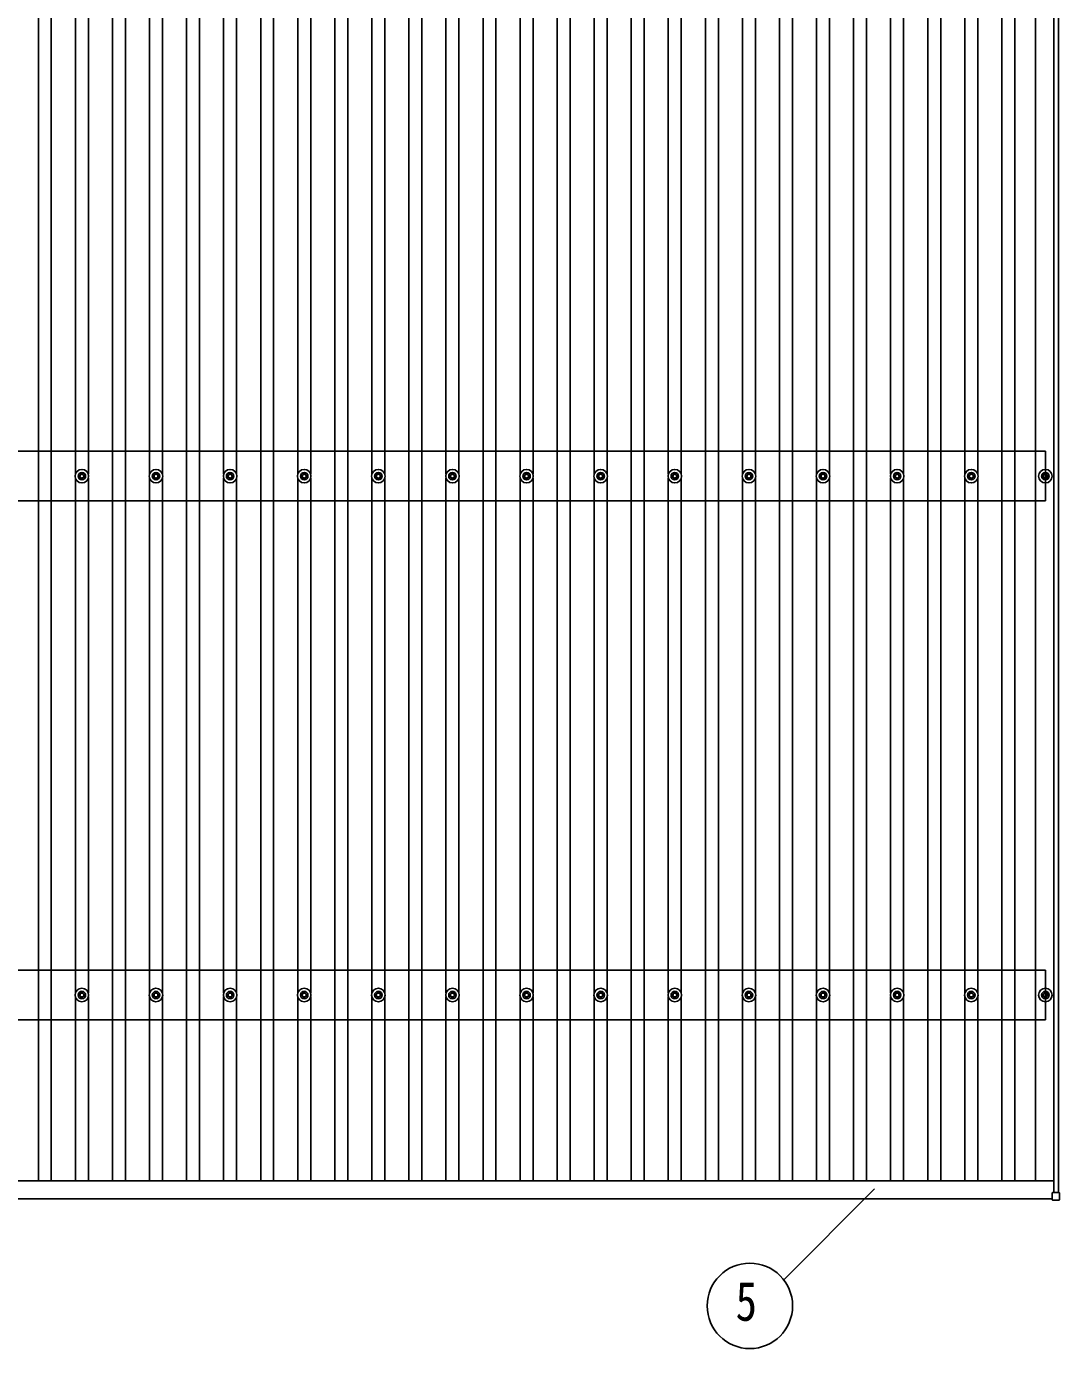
# Model space of a CAD drawing. Units: millimetres, scale not verified. Extents: x -16820 to 16820, y -11880 to 11880.
# Drawn here: x -10503 to -7715, y 2319 to 5887 of the extents above; entities that cross this region are included whole.
import ezdxf
from ezdxf.enums import TextEntityAlignment as Align

# ---------------------------------------------------------------- set-up
doc = ezdxf.new("R2010")
doc.units = ezdxf.units.MM
doc.header["$LTSCALE"] = 50
for name, color, linetype in [('0-5_YKK_13', 4, 'Continuous'), ('0-6_YKK_A1', 4, 'Continuous'), ('0-7_YKK_D', 6, 'Continuous')]:
    doc.layers.add(name, color=color, linetype=linetype)
doc.styles.add('ＭＳ ゴシック', font='')
doc.styles.get('ＭＳ ゴシック').set_extended_font_data('MS Gothic')

msp = doc.modelspace()

# ---------------------------------------------------------------- linework, layer by layer
at = {"layer": '0-5_YKK_13'}
for p, q in [((-10363.42, 4675.11), (-10359.01, 4675.11)), ((-10355.17, 4683.36), (-10355.17, 4678.95)), ((-10351.67, 4683.36), (-10351.67, 4678.95)), ((-10347.84, 4675.11), (-10343.43, 4675.11)), ((-10163.42, 4675.11), (-10159.01, 4675.11)), ((-10155.17, 4683.36), (-10155.17, 4678.95)), ((-10151.67, 4683.36), (-10151.67, 4678.95)), ((-10147.84, 4675.11), (-10143.43, 4675.11)), ((-9963.42, 4675.11), (-9959.01, 4675.11)), ((-9955.17, 4683.36), (-9955.17, 4678.95)), ((-9951.67, 4683.36), (-9951.67, 4678.95)), ((-9947.84, 4675.11), (-9943.43, 4675.11)), ((-9763.42, 4675.11), (-9759.01, 4675.11)), ((-9755.17, 4683.36), (-9755.17, 4678.95)), ((-9751.67, 4683.36), (-9751.67, 4678.95)), ((-9747.84, 4675.11), (-9743.43, 4675.11)), ((-9563.42, 4675.11), (-9559.01, 4675.11)), ((-9555.17, 4683.36), (-9555.17, 4678.95)), ((-9551.67, 4683.36), (-9551.67, 4678.95)), ((-9547.84, 4675.11), (-9543.43, 4675.11)), ((-9363.42, 4675.11), (-9359.01, 4675.11)), ((-9355.17, 4683.36), (-9355.17, 4678.95)), ((-9351.67, 4683.36), (-9351.67, 4678.95)), ((-9347.84, 4675.11), (-9343.43, 4675.11)), ((-9163.42, 4675.11), (-9159.01, 4675.11)), ((-9155.17, 4683.36), (-9155.17, 4678.95)), ((-9151.67, 4683.36), (-9151.67, 4678.95)), ((-9147.84, 4675.11), (-9143.43, 4675.11)), ((-8963.42, 4675.11), (-8959.01, 4675.11)), ((-8955.17, 4683.36), (-8955.17, 4678.95)), ((-8951.67, 4683.36), (-8951.67, 4678.95)), ((-8947.84, 4675.11), (-8943.43, 4675.11)), ((-8763.42, 4675.11), (-8759.01, 4675.11)), ((-8755.17, 4683.36), (-8755.17, 4678.95)), ((-8751.67, 4683.36), (-8751.67, 4678.95)), ((-8747.84, 4675.11), (-8743.43, 4675.11)), ((-8563.42, 4675.11), (-8559.01, 4675.11)), ((-8555.17, 4683.36), (-8555.17, 4678.95)), ((-8551.67, 4683.36), (-8551.67, 4678.95)), ((-8547.84, 4675.11), (-8543.43, 4675.11)), ((-8363.42, 4675.11), (-8359.01, 4675.11)), ((-8355.17, 4683.36), (-8355.17, 4678.95)), ((-8351.67, 4683.36), (-8351.67, 4678.95)), ((-8347.84, 4675.11), (-8343.43, 4675.11)), ((-8163.42, 4675.11), (-8159.01, 4675.11)), ((-8155.17, 4683.36), (-8155.17, 4678.95)), ((-8151.67, 4683.36), (-8151.67, 4678.95)), ((-8147.84, 4675.11), (-8143.43, 4675.11)), ((-7963.42, 4675.11), (-7959.01, 4675.11)), ((-7955.17, 4683.36), (-7955.17, 4678.95)), ((-7951.67, 4683.36), (-7951.67, 4678.95)), ((-7947.84, 4675.11), (-7943.43, 4675.11)), ((-7763.42, 4675.11), (-7759.01, 4675.11)), ((-7755.17, 4683.36), (-7755.17, 4678.95)), ((-7751.67, 4683.36), (-7751.67, 4678.95)), ((-7747.84, 4675.11), (-7743.43, 4675.11)), ((-10363.42, 4671.61), (-10359.01, 4671.61)), ((-10355.17, 4667.78), (-10355.17, 4663.37)), ((-10351.67, 4667.78), (-10351.67, 4663.37)), ((-10347.84, 4671.61), (-10343.43, 4671.61)), ((-10163.42, 4671.61), (-10159.01, 4671.61)), ((-10155.17, 4667.78), (-10155.17, 4663.37)), ((-10151.67, 4667.78), (-10151.67, 4663.37)), ((-10147.84, 4671.61), (-10143.43, 4671.61)), ((-9963.42, 4671.61), (-9959.01, 4671.61)), ((-9955.17, 4667.78), (-9955.17, 4663.37)), ((-9951.67, 4667.78), (-9951.67, 4663.37)), ((-9947.84, 4671.61), (-9943.43, 4671.61)), ((-9763.42, 4671.61), (-9759.01, 4671.61)), ((-9755.17, 4667.78), (-9755.17, 4663.37)), ((-9751.67, 4667.78), (-9751.67, 4663.37)), ((-9747.84, 4671.61), (-9743.43, 4671.61)), ((-9563.42, 4671.61), (-9559.01, 4671.61)), ((-9555.17, 4667.78), (-9555.17, 4663.37)), ((-9551.67, 4667.78), (-9551.67, 4663.37)), ((-9547.84, 4671.61), (-9543.43, 4671.61)), ((-9363.42, 4671.61), (-9359.01, 4671.61)), ((-9355.17, 4667.78), (-9355.17, 4663.37)), ((-9351.67, 4667.78), (-9351.67, 4663.37)), ((-9347.84, 4671.61), (-9343.43, 4671.61)), ((-9163.42, 4671.61), (-9159.01, 4671.61)), ((-9155.17, 4667.78), (-9155.17, 4663.37)), ((-9151.67, 4667.78), (-9151.67, 4663.37)), ((-9147.84, 4671.61), (-9143.43, 4671.61)), ((-8963.42, 4671.61), (-8959.01, 4671.61)), ((-8955.17, 4667.78), (-8955.17, 4663.37)), ((-8951.67, 4667.78), (-8951.67, 4663.37)), ((-8947.84, 4671.61), (-8943.43, 4671.61)), ((-8763.42, 4671.61), (-8759.01, 4671.61)), ((-8755.17, 4667.78), (-8755.17, 4663.37)), ((-8751.67, 4667.78), (-8751.67, 4663.37)), ((-8747.84, 4671.61), (-8743.43, 4671.61)), ((-8563.42, 4671.61), (-8559.01, 4671.61)), ((-8555.17, 4667.78), (-8555.17, 4663.37)), ((-8551.67, 4667.78), (-8551.67, 4663.37)), ((-8547.84, 4671.61), (-8543.43, 4671.61)), ((-8363.42, 4671.61), (-8359.01, 4671.61)), ((-8355.17, 4667.78), (-8355.17, 4663.37)), ((-8351.67, 4667.78), (-8351.67, 4663.37)), ((-8347.84, 4671.61), (-8343.43, 4671.61)), ((-8163.42, 4671.61), (-8159.01, 4671.61)), ((-8155.17, 4667.78), (-8155.17, 4663.37)), ((-8151.67, 4667.78), (-8151.67, 4663.37)), ((-8147.84, 4671.61), (-8143.43, 4671.61)), ((-7963.42, 4671.61), (-7959.01, 4671.61)), ((-7955.17, 4667.78), (-7955.17, 4663.37)), ((-7951.67, 4667.78), (-7951.67, 4663.37)), ((-7947.84, 4671.61), (-7943.43, 4671.61)), ((-7763.42, 4671.61), (-7759.01, 4671.61)), ((-7755.17, 4667.78), (-7755.17, 4663.37)), ((-7751.67, 4667.78), (-7751.67, 4663.37)), ((-7747.84, 4671.61), (-7743.43, 4671.61)), ((-10355.17, 3283.36), (-10355.17, 3278.95)), ((-10351.67, 3283.36), (-10351.67, 3278.95)), ((-10155.17, 3283.36), (-10155.17, 3278.95)), ((-10151.67, 3283.36), (-10151.67, 3278.95)), ((-9955.17, 3283.36), (-9955.17, 3278.95)), ((-9951.67, 3283.36), (-9951.67, 3278.95)), ((-9755.17, 3283.36), (-9755.17, 3278.95)), ((-9751.67, 3283.36), (-9751.67, 3278.95)), ((-9555.17, 3283.36), (-9555.17, 3278.95)), ((-9551.67, 3283.36), (-9551.67, 3278.95)), ((-9355.17, 3283.36), (-9355.17, 3278.95)), ((-9351.67, 3283.36), (-9351.67, 3278.95)), ((-9155.17, 3283.36), (-9155.17, 3278.95)), ((-9151.67, 3283.36), (-9151.67, 3278.95)), ((-8955.17, 3283.36), (-8955.17, 3278.95)), ((-8951.67, 3283.36), (-8951.67, 3278.95)), ((-8755.17, 3283.36), (-8755.17, 3278.95)), ((-8751.67, 3283.36), (-8751.67, 3278.95)), ((-8555.17, 3283.36), (-8555.17, 3278.95)), ((-8551.67, 3283.36), (-8551.67, 3278.95)), ((-8355.17, 3283.36), (-8355.17, 3278.95)), ((-8351.67, 3283.36), (-8351.67, 3278.95)), ((-8155.17, 3283.36), (-8155.17, 3278.95)), ((-8151.67, 3283.36), (-8151.67, 3278.95)), ((-7955.17, 3283.36), (-7955.17, 3278.95)), ((-7951.67, 3283.36), (-7951.67, 3278.95)), ((-7755.17, 3283.36), (-7755.17, 3278.95)), ((-7751.67, 3283.36), (-7751.67, 3278.95)), ((-10363.42, 3275.11), (-10359.01, 3275.11)), ((-10363.42, 3271.61), (-10359.01, 3271.61)), ((-10355.17, 3267.78), (-10355.17, 3263.37)), ((-10351.67, 3267.78), (-10351.67, 3263.37)), ((-10347.84, 3275.11), (-10343.43, 3275.11)), ((-10347.84, 3271.61), (-10343.43, 3271.61)), ((-10163.42, 3275.11), (-10159.01, 3275.11)), ((-10163.42, 3271.61), (-10159.01, 3271.61)), ((-10155.17, 3267.78), (-10155.17, 3263.37)), ((-10151.67, 3267.78), (-10151.67, 3263.37)), ((-10147.84, 3275.11), (-10143.43, 3275.11)), ((-10147.84, 3271.61), (-10143.43, 3271.61)), ((-9963.42, 3275.11), (-9959.01, 3275.11)), ((-9963.42, 3271.61), (-9959.01, 3271.61)), ((-9955.17, 3267.78), (-9955.17, 3263.37)), ((-9951.67, 3267.78), (-9951.67, 3263.37)), ((-9947.84, 3275.11), (-9943.43, 3275.11)), ((-9947.84, 3271.61), (-9943.43, 3271.61)), ((-9763.42, 3275.11), (-9759.01, 3275.11)), ((-9763.42, 3271.61), (-9759.01, 3271.61)), ((-9755.17, 3267.78), (-9755.17, 3263.37)), ((-9751.67, 3267.78), (-9751.67, 3263.37)), ((-9747.84, 3275.11), (-9743.43, 3275.11)), ((-9747.84, 3271.61), (-9743.43, 3271.61)), ((-9563.42, 3275.11), (-9559.01, 3275.11)), ((-9563.42, 3271.61), (-9559.01, 3271.61)), ((-9555.17, 3267.78), (-9555.17, 3263.37)), ((-9551.67, 3267.78), (-9551.67, 3263.37)), ((-9547.84, 3275.11), (-9543.43, 3275.11)), ((-9547.84, 3271.61), (-9543.43, 3271.61)), ((-9363.42, 3275.11), (-9359.01, 3275.11)), ((-9363.42, 3271.61), (-9359.01, 3271.61)), ((-9355.17, 3267.78), (-9355.17, 3263.37)), ((-9351.67, 3267.78), (-9351.67, 3263.37)), ((-9347.84, 3275.11), (-9343.43, 3275.11)), ((-9347.84, 3271.61), (-9343.43, 3271.61)), ((-9163.42, 3275.11), (-9159.01, 3275.11)), ((-9163.42, 3271.61), (-9159.01, 3271.61)), ((-9155.17, 3267.78), (-9155.17, 3263.37)), ((-9151.67, 3267.78), (-9151.67, 3263.37)), ((-9147.84, 3275.11), (-9143.43, 3275.11)), ((-9147.84, 3271.61), (-9143.43, 3271.61)), ((-8963.42, 3275.11), (-8959.01, 3275.11)), ((-8963.42, 3271.61), (-8959.01, 3271.61)), ((-8955.17, 3267.78), (-8955.17, 3263.37)), ((-8951.67, 3267.78), (-8951.67, 3263.37)), ((-8947.84, 3275.11), (-8943.43, 3275.11)), ((-8947.84, 3271.61), (-8943.43, 3271.61)), ((-8763.42, 3275.11), (-8759.01, 3275.11)), ((-8763.42, 3271.61), (-8759.01, 3271.61)), ((-8755.17, 3267.78), (-8755.17, 3263.37)), ((-8751.67, 3267.78), (-8751.67, 3263.37)), ((-8747.84, 3275.11), (-8743.43, 3275.11)), ((-8747.84, 3271.61), (-8743.43, 3271.61)), ((-8563.42, 3275.11), (-8559.01, 3275.11)), ((-8563.42, 3271.61), (-8559.01, 3271.61)), ((-8555.17, 3267.78), (-8555.17, 3263.37)), ((-8551.67, 3267.78), (-8551.67, 3263.37)), ((-8547.84, 3275.11), (-8543.43, 3275.11)), ((-8547.84, 3271.61), (-8543.43, 3271.61)), ((-8363.42, 3275.11), (-8359.01, 3275.11)), ((-8363.42, 3271.61), (-8359.01, 3271.61)), ((-8355.17, 3267.78), (-8355.17, 3263.37)), ((-8351.67, 3267.78), (-8351.67, 3263.37)), ((-8347.84, 3275.11), (-8343.43, 3275.11)), ((-8347.84, 3271.61), (-8343.43, 3271.61)), ((-8163.42, 3275.11), (-8159.01, 3275.11)), ((-8163.42, 3271.61), (-8159.01, 3271.61)), ((-8155.17, 3267.78), (-8155.17, 3263.37)), ((-8151.67, 3267.78), (-8151.67, 3263.37)), ((-8147.84, 3275.11), (-8143.43, 3275.11)), ((-8147.84, 3271.61), (-8143.43, 3271.61)), ((-7963.42, 3275.11), (-7959.01, 3275.11)), ((-7963.42, 3271.61), (-7959.01, 3271.61)), ((-7955.17, 3267.78), (-7955.17, 3263.37)), ((-7951.67, 3267.78), (-7951.67, 3263.37)), ((-7947.84, 3275.11), (-7943.43, 3275.11)), ((-7947.84, 3271.61), (-7943.43, 3271.61)), ((-7763.42, 3275.11), (-7759.01, 3275.11)), ((-7763.42, 3271.61), (-7759.01, 3271.61)), ((-7755.17, 3267.78), (-7755.17, 3263.37)), ((-7751.67, 3267.78), (-7751.67, 3263.37)), ((-7747.84, 3275.11), (-7743.43, 3275.11)), ((-7747.84, 3271.61), (-7743.43, 3271.61)), ((-7735.12, 2721.26), (-7735.12, 2739.26)), ((-7734.12, 2740.26), (-7716.12, 2740.26)), ((-7716.12, 2720.26), (-7734.12, 2720.26)), ((-7715.12, 2739.26), (-7715.12, 2721.26))]:
    msp.add_line(p, q, dxfattribs=at)
for centre, radius in [((-10353.42, 4673.36), 18.25), ((-10353.42, 4673.36), 10.15), ((-10353.42, 4673.36), 5.85), ((-10353.42, 4673.36), 5.25), ((-10153.42, 4673.36), 18.25), ((-10153.42, 4673.36), 10.15), ((-10153.42, 4673.36), 5.85), ((-10153.42, 4673.36), 5.25), ((-9953.42, 4673.36), 18.25), ((-9953.42, 4673.36), 10.15), ((-9953.42, 4673.36), 5.85), ((-9953.42, 4673.36), 5.25), ((-9753.42, 4673.36), 18.25), ((-9753.42, 4673.36), 10.15), ((-9753.42, 4673.36), 5.85), ((-9753.42, 4673.36), 5.25), ((-9553.42, 4673.36), 18.25), ((-9553.42, 4673.36), 10.15), ((-9553.42, 4673.36), 5.85), ((-9553.42, 4673.36), 5.25), ((-9353.42, 4673.36), 18.25), ((-9353.42, 4673.36), 10.15), ((-9353.42, 4673.36), 5.85), ((-9353.42, 4673.36), 5.25), ((-9153.42, 4673.36), 18.25), ((-9153.42, 4673.36), 10.15), ((-9153.42, 4673.36), 5.85), ((-9153.42, 4673.36), 5.25), ((-8953.42, 4673.36), 18.25), ((-8953.42, 4673.36), 10.15), ((-8953.42, 4673.36), 5.85), ((-8953.42, 4673.36), 5.25), ((-8753.42, 4673.36), 18.25), ((-8753.42, 4673.36), 10.15), ((-8753.42, 4673.36), 5.85), ((-8753.42, 4673.36), 5.25), ((-8553.42, 4673.36), 18.25), ((-8553.42, 4673.36), 10.15), ((-8553.42, 4673.36), 5.85), ((-8553.42, 4673.36), 5.25), ((-8353.42, 4673.36), 18.25), ((-8353.42, 4673.36), 10.15), ((-8353.42, 4673.36), 5.85), ((-8353.42, 4673.36), 5.25), ((-8153.42, 4673.36), 18.25), ((-8153.42, 4673.36), 10.15), ((-8153.42, 4673.36), 5.85), ((-8153.42, 4673.36), 5.25), ((-7953.42, 4673.36), 18.25), ((-7953.42, 4673.36), 10.15), ((-7953.42, 4673.36), 5.85), ((-7953.42, 4673.36), 5.25), ((-7753.42, 4673.36), 18.25), ((-7753.42, 4673.36), 10.15), ((-7753.42, 4673.36), 5.85), ((-7753.42, 4673.36), 5.25), ((-10353.42, 3273.36), 18.25), ((-10353.42, 3273.36), 10.15), ((-10153.42, 3273.36), 18.25), ((-10153.42, 3273.36), 10.15), ((-9953.42, 3273.36), 18.25), ((-9953.42, 3273.36), 10.15), ((-9753.42, 3273.36), 18.25), ((-9753.42, 3273.36), 10.15), ((-9553.42, 3273.36), 18.25), ((-9553.42, 3273.36), 10.15), ((-9353.42, 3273.36), 18.25), ((-9353.42, 3273.36), 10.15), ((-9153.42, 3273.36), 18.25), ((-9153.42, 3273.36), 10.15), ((-8953.42, 3273.36), 18.25), ((-8953.42, 3273.36), 10.15), ((-8753.42, 3273.36), 18.25), ((-8753.42, 3273.36), 10.15), ((-8553.42, 3273.36), 18.25), ((-8553.42, 3273.36), 10.15), ((-8353.42, 3273.36), 18.25), ((-8353.42, 3273.36), 10.15), ((-8153.42, 3273.36), 18.25), ((-8153.42, 3273.36), 10.15), ((-7953.42, 3273.36), 18.25), ((-7953.42, 3273.36), 10.15), ((-7753.42, 3273.36), 18.25), ((-7753.42, 3273.36), 10.15), ((-10353.42, 3273.36), 5.85), ((-10353.42, 3273.36), 5.25), ((-10153.42, 3273.36), 5.85), ((-10153.42, 3273.36), 5.25), ((-9953.42, 3273.36), 5.85), ((-9953.42, 3273.36), 5.25), ((-9753.42, 3273.36), 5.85), ((-9753.42, 3273.36), 5.25), ((-9553.42, 3273.36), 5.85), ((-9553.42, 3273.36), 5.25), ((-9353.42, 3273.36), 5.85), ((-9353.42, 3273.36), 5.25), ((-9153.42, 3273.36), 5.85), ((-9153.42, 3273.36), 5.25), ((-8953.42, 3273.36), 5.85), ((-8953.42, 3273.36), 5.25), ((-8753.42, 3273.36), 5.85), ((-8753.42, 3273.36), 5.25), ((-8553.42, 3273.36), 5.85), ((-8553.42, 3273.36), 5.25), ((-8353.42, 3273.36), 5.85), ((-8353.42, 3273.36), 5.25), ((-8153.42, 3273.36), 5.85), ((-8153.42, 3273.36), 5.25), ((-7953.42, 3273.36), 5.85), ((-7953.42, 3273.36), 5.25), ((-7753.42, 3273.36), 5.85), ((-7753.42, 3273.36), 5.25)]:
    msp.add_circle(centre, radius, dxfattribs=at)
for centre, start, end in [((-7734.12, 2739.26), 90, 180), ((-7734.12, 2721.26), 180, 270), ((-7716.12, 2739.26), 0, 90), ((-7716.12, 2721.26), 270, 0)]:
    msp.add_arc(centre, 1, start, end, dxfattribs=at)
at = {"layer": '0-6_YKK_A1'}
for p, q in [((-10470.92, 2771.55), (-10470.92, 9372.21)), ((-10435.92, 2771.55), (-10435.92, 9372.21)), ((-10270.92, 2771.55), (-10270.92, 9372.21)), ((-10235.92, 2771.55), (-10235.92, 9372.21)), ((-10070.92, 2771.55), (-10070.92, 9372.21)), ((-10035.92, 2771.55), (-10035.92, 9372.21)), ((-9870.92, 2771.55), (-9870.92, 9372.21)), ((-9835.92, 2771.55), (-9835.92, 9372.21)), ((-9670.92, 2771.55), (-9670.92, 9372.21)), ((-9635.92, 2771.55), (-9635.92, 9372.21)), ((-9470.92, 2771.55), (-9470.92, 9372.21)), ((-9435.92, 2771.55), (-9435.92, 9372.21)), ((-9270.92, 2771.55), (-9270.92, 9372.21)), ((-9235.92, 2771.55), (-9235.92, 9372.21)), ((-9070.92, 2771.55), (-9070.92, 9372.21)), ((-9035.92, 2771.55), (-9035.92, 9372.21)), ((-8870.92, 2771.55), (-8870.92, 9372.21)), ((-8835.92, 2771.55), (-8835.92, 9372.21)), ((-8670.92, 2771.55), (-8670.92, 9372.21)), ((-8635.92, 2771.55), (-8635.92, 9372.21)), ((-8470.92, 2771.55), (-8470.92, 9372.21)), ((-8435.92, 2771.55), (-8435.92, 9372.21)), ((-8270.92, 2771.55), (-8270.92, 9372.21)), ((-8235.92, 2771.55), (-8235.92, 9372.21)), ((-8070.92, 2771.55), (-8070.92, 9372.21)), ((-8035.92, 2771.55), (-8035.92, 9372.21)), ((-7870.92, 2771.55), (-7870.92, 9372.21)), ((-7835.92, 2771.55), (-7835.92, 9372.21)), ((-7779.92, 2771.55), (-7779.92, 9372.21)), ((-7730.42, 2740.26), (-7730.42, 8113.09)), ((-7718.42, 2740.26), (-7718.42, 8128.09)), ((-10370.92, 4678.55), (-10370.92, 6068.18)), ((-10335.92, 4678.53), (-10335.92, 6068.2)), ((-10170.92, 4678.55), (-10170.92, 6068.18)), ((-10135.92, 4678.53), (-10135.92, 6068.2)), ((-9970.92, 4678.55), (-9970.92, 6068.18)), ((-9935.92, 4678.53), (-9935.92, 6068.2)), ((-9770.92, 4678.55), (-9770.92, 6068.18)), ((-9735.92, 4678.53), (-9735.92, 6068.2)), ((-9570.92, 4678.55), (-9570.92, 6068.18)), ((-9535.92, 4678.53), (-9535.92, 6068.2)), ((-9370.92, 4678.55), (-9370.92, 6068.18)), ((-9335.92, 4678.53), (-9335.92, 6068.2)), ((-9170.92, 4678.55), (-9170.92, 6068.18)), ((-9135.92, 4678.53), (-9135.92, 6068.2)), ((-8970.92, 4678.55), (-8970.92, 6068.18)), ((-8935.92, 4678.53), (-8935.92, 6068.2)), ((-8770.92, 4678.55), (-8770.92, 6068.18)), ((-8735.92, 4678.53), (-8735.92, 6068.2)), ((-8570.92, 4678.55), (-8570.92, 6068.18)), ((-8535.92, 4678.53), (-8535.92, 6068.2)), ((-8370.92, 4678.55), (-8370.92, 6068.18)), ((-8335.92, 4678.53), (-8335.92, 6068.2)), ((-8170.92, 4678.55), (-8170.92, 6068.18)), ((-8135.92, 4678.53), (-8135.92, 6068.2)), ((-7970.92, 4678.55), (-7970.92, 6068.18)), ((-7935.92, 4678.53), (-7935.92, 6068.2)), ((-7753.42, 4740.36), (-13153.42, 4740.36)), ((-7753.42, 4606.36), (-7753.42, 4740.36)), ((-10370.92, 3278.54), (-10370.92, 4668.18)), ((-10335.92, 3278.54), (-10335.92, 4668.2)), ((-10170.92, 3278.54), (-10170.92, 4668.18)), ((-10135.92, 3278.54), (-10135.92, 4668.2)), ((-9970.92, 3278.54), (-9970.92, 4668.18)), ((-9935.92, 3278.54), (-9935.92, 4668.2)), ((-9770.92, 3278.54), (-9770.92, 4668.18)), ((-9735.92, 3278.54), (-9735.92, 4668.2)), ((-9570.92, 3278.54), (-9570.92, 4668.18)), ((-9535.92, 3278.54), (-9535.92, 4668.2)), ((-9370.92, 3278.54), (-9370.92, 4668.18)), ((-9335.92, 3278.54), (-9335.92, 4668.2)), ((-9170.92, 3278.54), (-9170.92, 4668.18)), ((-9135.92, 3278.54), (-9135.92, 4668.2)), ((-8970.92, 3278.54), (-8970.92, 4668.18)), ((-8935.92, 3278.54), (-8935.92, 4668.2)), ((-8770.92, 3278.54), (-8770.92, 4668.18)), ((-8735.92, 3278.54), (-8735.92, 4668.2)), ((-8570.92, 3278.54), (-8570.92, 4668.18)), ((-8535.92, 3278.54), (-8535.92, 4668.2)), ((-8370.92, 3278.54), (-8370.92, 4668.18)), ((-8335.92, 3278.54), (-8335.92, 4668.2)), ((-8170.92, 3278.54), (-8170.92, 4668.18)), ((-8135.92, 3278.54), (-8135.92, 4668.2)), ((-7970.92, 3278.54), (-7970.92, 4668.18)), ((-7935.92, 3278.54), (-7935.92, 4668.2)), ((-7753.42, 4606.36), (-13153.42, 4606.36)), ((-7753.42, 3340.36), (-13153.42, 3340.36)), ((-7753.42, 3206.36), (-7753.42, 3340.36)), ((-10370.92, 2771.55), (-10370.92, 3268.19)), ((-10335.92, 2771.55), (-10335.92, 3268.19)), ((-10170.92, 2771.55), (-10170.92, 3268.19)), ((-10135.92, 2771.55), (-10135.92, 3268.19)), ((-9970.92, 2771.55), (-9970.92, 3268.19)), ((-9935.92, 2771.55), (-9935.92, 3268.19)), ((-9770.92, 2771.55), (-9770.92, 3268.19)), ((-9735.92, 2771.55), (-9735.92, 3268.19)), ((-9570.92, 2771.55), (-9570.92, 3268.19)), ((-9535.92, 2771.55), (-9535.92, 3268.19)), ((-9370.92, 2771.55), (-9370.92, 3268.19)), ((-9335.92, 2771.55), (-9335.92, 3268.19)), ((-9170.92, 2771.55), (-9170.92, 3268.19)), ((-9135.92, 2771.55), (-9135.92, 3268.19)), ((-8970.92, 2771.55), (-8970.92, 3268.19)), ((-8935.92, 2771.55), (-8935.92, 3268.19)), ((-8770.92, 2771.55), (-8770.92, 3268.19)), ((-8735.92, 2771.55), (-8735.92, 3268.19)), ((-8570.92, 2771.55), (-8570.92, 3268.19)), ((-8535.92, 2771.55), (-8535.92, 3268.19)), ((-8370.92, 2771.55), (-8370.92, 3268.19)), ((-8335.92, 2771.55), (-8335.92, 3268.19)), ((-8170.92, 2771.55), (-8170.92, 3268.19)), ((-8135.92, 2771.55), (-8135.92, 3268.19)), ((-7970.92, 2771.55), (-7970.92, 3268.19)), ((-7935.92, 2771.55), (-7935.92, 3268.19)), ((-7753.42, 3206.36), (-13153.42, 3206.36)), ((-13176.42, 2771.55), (-7730.42, 2771.55)), ((-13171.72, 2723.56), (-7735.12, 2723.56))]:
    msp.add_line(p, q, dxfattribs=at)
at = {"layer": '0-7_YKK_D'}
msp.add_line((-8459.56, 2504.91), (-8214.21, 2750.25), dxfattribs=at)
msp.add_circle((-8550.84, 2434.63), 115.2, dxfattribs=at)

# ---------------------------------------------------------------- texts
at = {"layer": '0-7_YKK_D', "style": 'ＭＳ ゴシック', "width": 0.8}
msp.add_text('5', height=105.6, dxfattribs=at).set_placement((-8589.24, 2362.63), align=Align.BOTTOM_LEFT)

doc.saveas('drawing.dxf')
